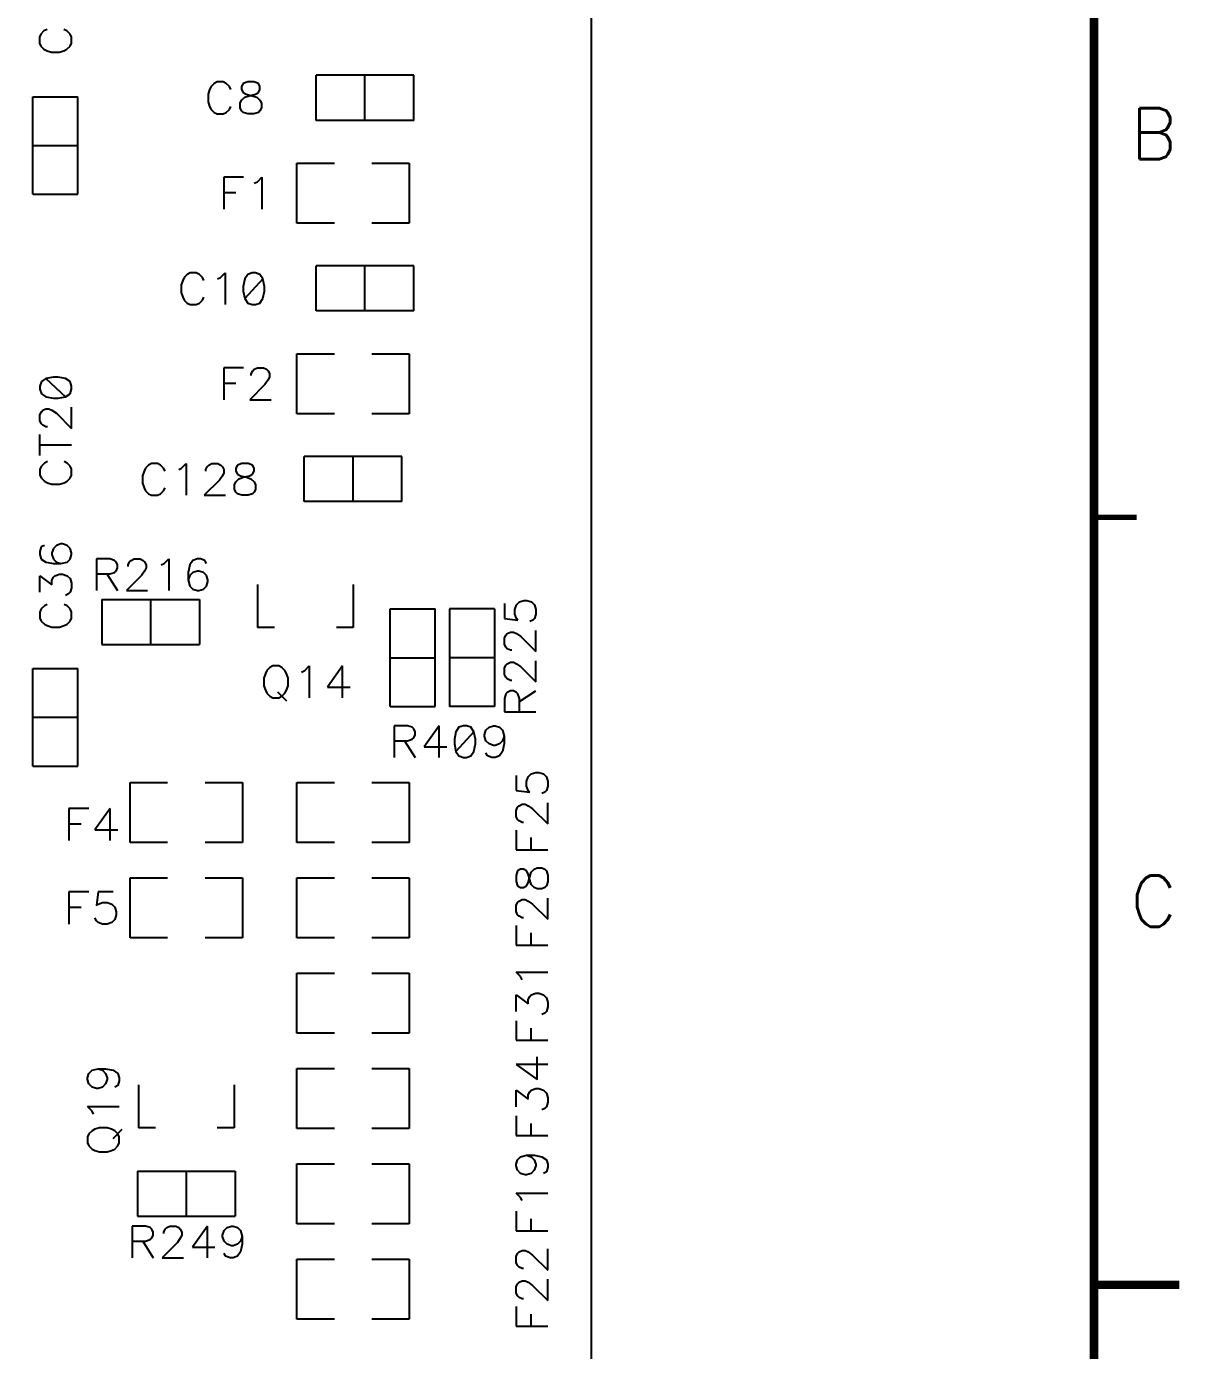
# Model space of a CAD drawing. Extents: x 295 to 953, y 10 to 290.
# Drawn here: x 819.4 to 887.2, y 146.1 to 223.8 of the extents above; entities that cross this region are included whole.
import ezdxf
from ezdxf.enums import TextEntityAlignment as Align

# ---------------------------------------------------------------- set-up
doc = ezdxf.new("R2010")
doc.units = 0
doc.header["$LTSCALE"] = 5
doc.header["$MEASUREMENT"] = 0
doc.layers.get('0').update_dxf_attribs({"linetype": 'CONTINUOUS', "lineweight": 25})
for name, color, linetype in [('DV-DPO-A6_BSK', 2, 'CONTINUOUS'), ('문자', 4, 'CONTINUOUS'), ('테두리', 3, 'CONTINUOUS')]:
    doc.layers.add(name, color=color, linetype=linetype)
doc.styles.get("Standard").update_dxf_attribs({"font": 'simplex.shx'})

# ---------------------------------------------------------------- blocks, each defined once
blk = doc.blocks.new('C')
at = {"layer": '테두리'}
blk.add_line((405, 285), (405, 15), dxfattribs=at)
for points, const_width in [([(15, 285), (15, 15), (405, 15), (405, 285), (15, 285)], 0.5), ([(407.5, 195), (405, 195)], 0.3), ([(410, 150), (405, 150)], 0.5)]:
    blk.add_lwpolyline(points, dxfattribs=dict(at, const_width=const_width))
at = {"layer": '문자'}
for s, p in [('B', (408.5, 217.5)), ('C', (408.5, 172.5))]:
    blk.add_text(s, height=3, dxfattribs=at).set_placement(p, align=Align.MIDDLE)

msp = doc.modelspace()

# ---------------------------------------------------------------- linework, layer by layer
at = {"layer": 'DV-DPO-A6_BSK', "color": 7}
for p, q in [((852.477, 271.397), (852.477, 75.599)), ((820.558, 223.609), (820.379, 223.519)), ((821.726, 223.519), (821.547, 223.609)), ((820.201, 223.341), (820.111, 223.162)), ((820.111, 223.162), (820.111, 222.804)), ((820.379, 223.519), (820.201, 223.341)), ((821.905, 223.341), (821.726, 223.519)), ((821.994, 223.162), (821.905, 223.341)), ((821.994, 222.804), (821.994, 223.162)), ((820.111, 222.804), (820.201, 222.625)), ((820.201, 222.625), (820.379, 222.446)), ((820.379, 222.446), (820.558, 222.357)), ((820.558, 222.357), (820.826, 222.268)), ((820.826, 222.268), (821.279, 222.268)), ((821.279, 222.268), (821.547, 222.357)), ((821.547, 222.357), (821.726, 222.446)), ((821.726, 222.446), (821.905, 222.625)), ((821.905, 222.625), (821.994, 222.804)), ((830.538, 220.53), (830.36, 220.44)), ((830.896, 220.53), (830.538, 220.53)), ((831.075, 220.44), (830.896, 220.53)), ((832.332, 220.53), (832.064, 220.44)), ((832.69, 220.53), (832.332, 220.53)), ((832.958, 220.44), (832.69, 220.53)), ((842.066, 220.921), (836.35, 220.921)), ((836.35, 218.278), (836.35, 220.921)), ((839.205, 218.278), (839.205, 220.921)), ((842.066, 218.278), (842.066, 220.921)), ((830.091, 220.083), (830.002, 219.815)), ((830.002, 219.815), (830.002, 219.367)), ((830.181, 220.262), (830.091, 220.083)), ((830.36, 220.44), (830.181, 220.262)), ((831.254, 220.262), (831.075, 220.44)), ((831.343, 220.083), (831.254, 220.262)), ((832.064, 220.44), (831.975, 220.262)), ((831.975, 220.262), (831.975, 220.083)), ((831.975, 220.083), (832.064, 219.904)), ((832.064, 219.904), (832.243, 219.815)), ((832.153, 219.636), (832.422, 219.725)), ((832.243, 219.815), (832.6, 219.725)), ((832.422, 219.725), (832.779, 219.815)), ((832.6, 219.725), (832.869, 219.636)), ((832.779, 219.815), (832.958, 219.904)), ((833.047, 220.262), (832.958, 220.44)), ((832.958, 219.904), (833.047, 220.083)), ((833.047, 220.083), (833.047, 220.262)), ((819.726, 213.942), (819.726, 219.664)), ((819.726, 219.664), (822.369, 219.664)), ((822.369, 213.942), (822.369, 219.664)), ((830.002, 219.367), (830.091, 219.099)), ((830.091, 219.099), (830.181, 218.92)), ((831.254, 218.92), (831.343, 219.099)), ((831.885, 219.278), (831.975, 219.457)), ((831.885, 219.01), (831.885, 219.278)), ((831.975, 218.831), (831.885, 219.01)), ((831.975, 219.457), (832.153, 219.636)), ((832.869, 219.636), (833.047, 219.457)), ((833.047, 219.457), (833.137, 219.278)), ((833.137, 219.01), (833.047, 218.831)), ((833.137, 219.278), (833.137, 219.01)), ((830.181, 218.92), (830.36, 218.742)), ((830.36, 218.742), (830.538, 218.652)), ((830.538, 218.652), (830.896, 218.652)), ((830.896, 218.652), (831.075, 218.742)), ((831.075, 218.742), (831.254, 218.92)), ((832.064, 218.742), (831.975, 218.831)), ((832.332, 218.652), (832.064, 218.742)), ((832.69, 218.652), (832.332, 218.652)), ((832.958, 218.742), (832.69, 218.652)), ((833.047, 218.831), (832.958, 218.742)), ((842.066, 218.278), (836.35, 218.278)), ((819.726, 216.803), (822.369, 216.803)), ((835.21, 212.248), (835.21, 215.769)), ((835.21, 215.769), (837.412, 215.769)), ((839.608, 215.769), (841.809, 215.769)), ((841.809, 215.769), (841.809, 212.248)), ((832.086, 214.947), (830.924, 214.947)), ((830.924, 214.947), (830.924, 213.064)), ((832.718, 214.59), (832.897, 214.679)), ((832.897, 214.679), (833.165, 214.947)), ((833.165, 214.947), (833.165, 213.064)), ((819.726, 213.942), (822.369, 213.942)), ((830.924, 214.053), (831.639, 214.053)), ((837.412, 212.248), (835.21, 212.248)), ((841.809, 212.248), (839.608, 212.248)), ((842.066, 209.745), (836.35, 209.745)), ((836.35, 207.102), (836.35, 209.745)), ((839.205, 207.102), (839.205, 209.745)), ((842.066, 207.102), (842.066, 209.745)), ((828.516, 208.89), (828.432, 208.627)), ((828.605, 209.069), (828.516, 208.89)), ((828.784, 209.248), (828.605, 209.069)), ((828.963, 209.337), (828.784, 209.248)), ((829.315, 209.337), (828.963, 209.337)), ((829.493, 209.248), (829.315, 209.337)), ((829.672, 209.069), (829.493, 209.248)), ((829.762, 208.89), (829.672, 209.069)), ((830.561, 208.979), (830.74, 209.069)), ((830.74, 209.069), (831.002, 209.337)), ((831.002, 209.337), (831.002, 207.471)), ((832.159, 208.979), (832.07, 208.538)), ((832.338, 209.248), (832.159, 208.979)), ((833.221, 208.979), (832.159, 207.828)), ((832.6, 209.337), (832.338, 209.248)), ((832.779, 209.337), (832.6, 209.337)), ((833.047, 209.248), (832.779, 209.337)), ((833.221, 208.979), (833.047, 209.248)), ((833.31, 208.538), (833.221, 208.979)), ((828.432, 208.627), (828.432, 208.18)), ((828.432, 208.18), (828.516, 207.918)), ((832.07, 208.538), (832.07, 208.27)), ((832.07, 208.27), (832.159, 207.828)), ((833.221, 207.828), (833.31, 208.27)), ((833.31, 208.27), (833.31, 208.538)), ((828.516, 207.918), (828.605, 207.739)), ((828.605, 207.739), (828.784, 207.56)), ((828.784, 207.56), (828.963, 207.471)), ((828.963, 207.471), (829.315, 207.471)), ((829.315, 207.471), (829.493, 207.56)), ((829.493, 207.56), (829.672, 207.739)), ((829.672, 207.739), (829.762, 207.918)), ((832.159, 207.828), (832.338, 207.56)), ((832.338, 207.56), (832.6, 207.471)), ((832.6, 207.471), (832.779, 207.471)), ((832.779, 207.471), (833.047, 207.56)), ((833.047, 207.56), (833.221, 207.828)), ((842.066, 207.102), (836.35, 207.102)), ((835.21, 201.072), (835.21, 204.593)), ((835.21, 204.593), (837.412, 204.593)), ((839.608, 204.593), (841.809, 204.593)), ((841.809, 204.593), (841.809, 201.072)), ((832.086, 203.771), (830.924, 203.771)), ((830.924, 203.771), (830.924, 201.888)), ((832.539, 203.414), (832.628, 203.593)), ((832.539, 203.324), (832.539, 203.414)), ((832.628, 203.593), (832.718, 203.682)), ((832.718, 203.682), (832.897, 203.771)), ((832.897, 203.771), (833.254, 203.771)), ((833.254, 203.771), (833.433, 203.682)), ((833.433, 203.682), (833.522, 203.593)), ((833.522, 203.593), (833.612, 203.414)), ((833.612, 203.414), (833.612, 203.235)), ((820.229, 202.961), (820.139, 202.693)), ((820.139, 202.693), (820.139, 202.52)), ((820.497, 203.134), (820.229, 202.961)), ((820.938, 203.224), (820.497, 203.134)), ((820.497, 203.134), (821.648, 202.073)), ((821.201, 203.224), (820.938, 203.224)), ((821.648, 203.134), (821.201, 203.224)), ((821.911, 202.961), (821.648, 203.134)), ((822, 202.693), (821.911, 202.961)), ((822, 202.52), (822, 202.693)), ((830.924, 202.877), (831.639, 202.877)), ((833.344, 202.788), (832.45, 201.888)), ((833.522, 203.056), (833.344, 202.788)), ((833.612, 203.235), (833.522, 203.056)), ((820.139, 202.52), (820.229, 202.251)), ((820.229, 202.251), (820.497, 202.073)), ((820.497, 202.073), (820.938, 201.989)), ((820.938, 201.989), (821.201, 201.989)), ((821.201, 201.989), (821.648, 202.073)), ((821.648, 202.073), (821.911, 202.251)), ((821.911, 202.251), (822, 202.52)), ((832.45, 201.888), (833.701, 201.888)), ((820.139, 201.011), (820.229, 201.19)), ((820.229, 201.19), (820.318, 201.279)), ((820.318, 201.279), (820.497, 201.369)), ((820.497, 201.369), (820.67, 201.369)), ((820.67, 201.369), (820.849, 201.279)), ((820.849, 201.279), (821.117, 201.1)), ((821.117, 201.1), (822, 200.217)), ((822, 200.217), (822, 201.458)), ((837.412, 201.072), (835.21, 201.072)), ((841.809, 201.072), (839.608, 201.072)), ((820.139, 200.659), (820.139, 201.011)), ((820.229, 200.48), (820.139, 200.659)), ((820.318, 200.396), (820.229, 200.48)), ((820.497, 200.307), (820.318, 200.396)), ((820.586, 200.307), (820.497, 200.307)), ((820.139, 198.625), (820.139, 199.865)), ((820.139, 199.245), (822, 199.245)), ((820.229, 198.005), (820.139, 197.831)), ((820.407, 198.183), (820.229, 198.005)), ((820.586, 198.273), (820.407, 198.183)), ((821.732, 198.183), (821.558, 198.273)), ((821.911, 198.005), (821.732, 198.183)), ((822, 197.831), (821.911, 198.005)), ((826.509, 198.06), (826.336, 197.887)), ((826.688, 198.15), (826.509, 198.06)), ((827.04, 198.15), (826.688, 198.15)), ((827.219, 198.06), (827.04, 198.15)), ((827.398, 197.887), (827.219, 198.06)), ((828.454, 197.887), (828.722, 198.15)), ((828.722, 198.15), (828.722, 196.295)), ((829.873, 197.798), (829.957, 197.971)), ((829.957, 197.971), (830.047, 198.06)), ((830.047, 198.06), (830.225, 198.15)), ((830.225, 198.15), (830.578, 198.15)), ((830.578, 198.15), (830.756, 198.06)), ((830.756, 198.06), (830.846, 197.971)), ((830.846, 197.971), (830.93, 197.798)), ((831.729, 198.06), (831.639, 197.887)), ((831.991, 198.15), (831.729, 198.06)), ((832.349, 198.15), (831.991, 198.15)), ((832.612, 198.06), (832.349, 198.15)), ((832.701, 197.887), (832.612, 198.06)), ((841.368, 198.569), (835.651, 198.569)), ((835.651, 195.926), (835.651, 198.569)), ((838.507, 195.926), (838.507, 198.569)), ((841.368, 195.926), (841.368, 198.569)), ((820.139, 197.831), (820.139, 197.474)), ((820.139, 197.474), (820.229, 197.3)), ((820.229, 197.3), (820.407, 197.122)), ((821.732, 197.122), (821.911, 197.3)), ((821.911, 197.3), (822, 197.474)), ((822, 197.474), (822, 197.831)), ((826.247, 197.708), (826.157, 197.44)), ((826.157, 197.44), (826.157, 196.999)), ((826.336, 197.887), (826.247, 197.708)), ((827.482, 197.708), (827.398, 197.887)), ((828.281, 197.798), (828.454, 197.887)), ((829.873, 197.708), (829.873, 197.798)), ((830.846, 197.44), (830.667, 197.178)), ((830.93, 197.619), (830.846, 197.44)), ((830.93, 197.798), (830.93, 197.619)), ((831.639, 197.887), (831.639, 197.708)), ((831.639, 197.708), (831.729, 197.53)), ((831.639, 197.088), (831.818, 197.267)), ((831.729, 197.53), (831.902, 197.44)), ((831.818, 197.267), (832.081, 197.356)), ((831.902, 197.44), (832.26, 197.356)), ((832.081, 197.356), (832.433, 197.44)), ((832.26, 197.356), (832.522, 197.267)), ((832.433, 197.44), (832.612, 197.53)), ((832.522, 197.267), (832.701, 197.088)), ((832.612, 197.53), (832.701, 197.708)), ((832.701, 197.708), (832.701, 197.887)), ((820.407, 197.122), (820.586, 197.032)), ((820.586, 197.032), (820.849, 196.943)), ((820.849, 196.943), (821.29, 196.943)), ((821.29, 196.943), (821.558, 197.032)), ((821.558, 197.032), (821.732, 197.122)), ((826.157, 196.999), (826.247, 196.736)), ((826.247, 196.736), (826.336, 196.557)), ((826.336, 196.557), (826.509, 196.384)), ((827.219, 196.384), (827.398, 196.557)), ((827.398, 196.557), (827.482, 196.736)), ((830.667, 197.178), (829.784, 196.295)), ((831.55, 196.915), (831.639, 197.088)), ((831.55, 196.647), (831.55, 196.915)), ((831.639, 196.468), (831.55, 196.647)), ((831.729, 196.384), (831.639, 196.468)), ((832.701, 196.468), (832.612, 196.384)), ((832.701, 197.088), (832.79, 196.915)), ((832.79, 196.647), (832.701, 196.468)), ((832.79, 196.915), (832.79, 196.647)), ((826.509, 196.384), (826.688, 196.295)), ((826.688, 196.295), (827.04, 196.295)), ((827.04, 196.295), (827.219, 196.384)), ((829.784, 196.295), (831.019, 196.295)), ((831.991, 196.295), (831.729, 196.384)), ((832.349, 196.295), (831.991, 196.295)), ((832.612, 196.384), (832.349, 196.295)), ((841.368, 195.926), (835.651, 195.926)), ((820.402, 193.355), (820.223, 193.266)), ((821.111, 193.355), (820.933, 193.177)), ((821.374, 193.445), (821.111, 193.355)), ((821.463, 193.445), (821.374, 193.445)), ((821.732, 193.355), (821.463, 193.445)), ((821.911, 193.177), (821.732, 193.355)), ((820.223, 193.266), (820.134, 193.003)), ((820.134, 193.003), (820.134, 192.824)), ((820.134, 192.824), (820.223, 192.556)), ((820.223, 192.556), (820.486, 192.377)), ((820.933, 193.177), (820.843, 192.914)), ((820.843, 192.914), (820.843, 192.824)), ((820.843, 192.824), (820.933, 192.556)), ((820.933, 192.556), (821.111, 192.377)), ((821.732, 192.377), (821.911, 192.556)), ((822, 192.914), (821.911, 193.177)), ((821.911, 192.556), (822, 192.824)), ((822, 192.824), (822, 192.914)), ((824.246, 192.562), (823.453, 192.562)), ((823.453, 192.562), (823.453, 190.707)), ((824.515, 192.472), (824.246, 192.562)), ((825.487, 192.472), (825.66, 192.562)), ((825.66, 192.562), (826.018, 192.562)), ((826.018, 192.562), (826.191, 192.472)), ((827.431, 192.299), (827.694, 192.562)), ((827.694, 192.562), (827.694, 190.707)), ((829.376, 192.562), (829.108, 192.472)), ((829.555, 192.562), (829.376, 192.562)), ((829.818, 192.472), (829.555, 192.562)), ((820.486, 192.377), (820.933, 192.294)), ((820.933, 192.294), (821.374, 192.294)), ((821.111, 192.377), (821.374, 192.294)), ((821.374, 192.294), (821.732, 192.377)), ((824.246, 191.679), (824.515, 191.768)), ((824.604, 192.383), (824.515, 192.472)), ((824.515, 191.768), (824.604, 191.852)), ((824.688, 192.21), (824.604, 192.383)), ((824.604, 191.852), (824.688, 192.031)), ((824.688, 192.031), (824.688, 192.21)), ((825.308, 192.21), (825.397, 192.383)), ((825.308, 192.12), (825.308, 192.21)), ((825.397, 192.383), (825.487, 192.472)), ((826.28, 191.852), (826.107, 191.59)), ((826.191, 192.472), (826.28, 192.383)), ((826.28, 192.383), (826.37, 192.21)), ((826.37, 192.031), (826.28, 191.852)), ((826.37, 192.21), (826.37, 192.031)), ((827.253, 192.21), (827.431, 192.299)), ((828.935, 192.21), (828.845, 191.768)), ((828.845, 191.768), (828.845, 191.327)), ((829.108, 192.472), (828.935, 192.21)), ((829.108, 191.768), (828.935, 191.59)), ((829.376, 191.852), (829.108, 191.768)), ((829.466, 191.852), (829.376, 191.852)), ((829.728, 191.768), (829.466, 191.852)), ((829.907, 191.59), (829.728, 191.768)), ((829.907, 192.299), (829.818, 192.472)), ((820.134, 190.606), (820.134, 191.578)), ((820.134, 191.578), (820.843, 191.048)), ((820.843, 191.316), (820.933, 191.495)), ((820.843, 191.048), (820.843, 191.316)), ((820.933, 191.495), (821.022, 191.578)), ((821.022, 191.578), (821.285, 191.668)), ((821.285, 191.668), (821.463, 191.668)), ((821.463, 191.668), (821.732, 191.578)), ((821.732, 191.578), (821.911, 191.405)), ((821.911, 191.405), (822, 191.137)), ((822, 191.137), (822, 190.869)), ((823.453, 191.679), (824.246, 191.679)), ((824.073, 191.679), (824.688, 190.707)), ((826.107, 191.59), (825.219, 190.707)), ((828.935, 191.59), (828.845, 191.327)), ((828.845, 191.327), (828.935, 190.969)), ((829.996, 191.327), (829.907, 191.59)), ((829.907, 190.969), (829.996, 191.237)), ((829.996, 191.237), (829.996, 191.327)), ((832.913, 191.07), (832.913, 188.538)), ((838.518, 191.07), (838.518, 188.538)), ((821.821, 190.517), (821.642, 190.427)), ((821.911, 190.606), (821.821, 190.517)), ((822, 190.869), (821.911, 190.606)), ((825.219, 190.707), (826.459, 190.707)), ((828.935, 190.969), (829.108, 190.796)), ((829.108, 190.796), (829.376, 190.707)), ((829.376, 190.707), (829.466, 190.707)), ((829.466, 190.707), (829.728, 190.796)), ((829.728, 190.796), (829.907, 190.969)), ((820.223, 189.628), (820.134, 189.449)), ((820.134, 189.449), (820.134, 189.097)), ((820.402, 189.807), (820.223, 189.628)), ((820.575, 189.896), (820.402, 189.807)), ((821.732, 189.807), (821.553, 189.896)), ((821.911, 189.628), (821.732, 189.807)), ((822, 189.449), (821.911, 189.628)), ((822, 189.097), (822, 189.449)), ((823.777, 190.187), (829.493, 190.187)), ((823.777, 190.187), (823.777, 187.544)), ((826.632, 190.187), (826.632, 187.544)), ((829.493, 190.187), (829.493, 187.544)), ((840.681, 183.906), (840.681, 189.628)), ((840.681, 189.628), (843.324, 189.628)), ((843.324, 183.906), (843.324, 189.628)), ((844.173, 189.628), (844.173, 183.906)), ((846.816, 189.628), (844.173, 189.628)), ((846.816, 189.628), (846.816, 183.906)), ((847.386, 189.952), (847.386, 189.069)), ((848.006, 189.6), (848.09, 189.863)), ((848.006, 189.332), (848.006, 189.6)), ((848.09, 189.863), (848.269, 190.042)), ((848.269, 190.042), (848.532, 190.125)), ((848.532, 190.125), (848.711, 190.125)), ((848.711, 190.125), (848.979, 190.042)), ((848.979, 190.042), (849.152, 189.863)), ((849.152, 189.863), (849.241, 189.6)), ((849.241, 189.6), (849.241, 189.332)), ((820.134, 189.097), (820.223, 188.918)), ((820.223, 188.918), (820.402, 188.74)), ((820.402, 188.74), (820.575, 188.65)), ((821.553, 188.65), (821.732, 188.74)), ((821.732, 188.74), (821.911, 188.918)), ((821.911, 188.918), (822, 189.097)), ((847.386, 189.069), (848.18, 188.98)), ((848.09, 189.069), (848.006, 189.332)), ((848.18, 188.98), (848.09, 189.069)), ((849.063, 188.98), (848.889, 188.891)), ((849.152, 189.069), (849.063, 188.98)), ((849.241, 189.332), (849.152, 189.069)), ((820.575, 188.65), (820.843, 188.561)), ((820.843, 188.561), (821.285, 188.561)), ((821.285, 188.561), (821.553, 188.65)), ((833.902, 188.538), (832.913, 188.538)), ((838.518, 188.538), (837.529, 188.538)), ((847.386, 187.918), (847.476, 188.097)), ((847.386, 187.566), (847.386, 187.918)), ((847.476, 188.097), (847.559, 188.181)), ((847.559, 188.181), (847.738, 188.27)), ((847.738, 188.27), (847.917, 188.27)), ((847.917, 188.27), (848.09, 188.181)), ((848.09, 188.181), (848.359, 188.008)), ((848.359, 188.008), (849.241, 187.125)), ((849.241, 187.125), (849.241, 188.36)), ((823.777, 187.544), (829.493, 187.544)), ((847.476, 187.387), (847.386, 187.566)), ((847.559, 187.298), (847.476, 187.387)), ((847.738, 187.209), (847.559, 187.298)), ((847.828, 187.209), (847.738, 187.209)), ((840.681, 186.767), (843.324, 186.767)), ((846.816, 186.767), (844.173, 186.767)), ((847.386, 186.152), (847.476, 186.326)), ((847.476, 186.326), (847.559, 186.415)), ((847.559, 186.415), (847.738, 186.504)), ((847.738, 186.504), (847.917, 186.504)), ((847.917, 186.504), (848.09, 186.415)), ((848.09, 186.415), (848.359, 186.236)), ((849.241, 185.353), (849.241, 186.594)), ((819.726, 180.414), (819.726, 186.136)), ((819.726, 186.136), (822.369, 186.136)), ((822.369, 180.414), (822.369, 186.136)), ((833.366, 185.839), (833.277, 185.577)), ((833.277, 185.577), (833.277, 185.13)), ((833.455, 186.018), (833.366, 185.839)), ((833.629, 186.197), (833.455, 186.018)), ((833.807, 186.287), (833.629, 186.197)), ((834.165, 186.287), (833.807, 186.287)), ((834.338, 186.197), (834.165, 186.287)), ((834.517, 186.018), (834.338, 186.197)), ((834.606, 185.839), (834.517, 186.018)), ((834.696, 185.577), (834.606, 185.839)), ((834.696, 185.13), (834.696, 185.577)), ((835.495, 185.929), (835.674, 186.018)), ((835.674, 186.018), (835.936, 186.287)), ((835.936, 186.287), (835.936, 184.42)), ((837.892, 186.287), (837.004, 185.04)), ((837.892, 184.42), (837.892, 186.287)), ((847.386, 185.795), (847.386, 186.152)), ((847.476, 185.622), (847.386, 185.795)), ((847.559, 185.532), (847.476, 185.622)), ((848.359, 186.236), (849.241, 185.353)), ((833.277, 185.13), (833.366, 184.867)), ((833.366, 184.867), (833.455, 184.688)), ((834.076, 184.778), (834.606, 184.241)), ((834.517, 184.688), (834.606, 184.867)), ((834.606, 184.867), (834.696, 185.13)), ((837.004, 185.04), (838.334, 185.04)), ((847.738, 185.443), (847.559, 185.532)), ((847.738, 184.822), (847.559, 184.733)), ((847.828, 185.443), (847.738, 185.443)), ((847.917, 184.822), (847.738, 184.822)), ((848.09, 184.733), (847.917, 184.822)), ((848.269, 184.202), (849.241, 184.822)), ((833.455, 184.688), (833.629, 184.51)), ((833.629, 184.51), (833.807, 184.42)), ((833.807, 184.42), (834.165, 184.42)), ((834.165, 184.42), (834.338, 184.51)), ((834.338, 184.51), (834.517, 184.688)), ((847.476, 184.649), (847.386, 184.381)), ((847.386, 184.381), (847.386, 183.588)), ((847.559, 184.733), (847.476, 184.649)), ((848.18, 184.649), (848.09, 184.733)), ((848.269, 184.381), (848.18, 184.649)), ((848.269, 183.588), (848.269, 184.381)), ((819.726, 183.275), (822.369, 183.275)), ((840.681, 183.906), (843.324, 183.906)), ((846.816, 183.906), (844.173, 183.906)), ((847.386, 183.588), (849.241, 183.588)), ((841.709, 182.783), (840.915, 182.783)), ((840.915, 182.783), (840.915, 180.928)), ((841.977, 182.693), (841.709, 182.783)), ((842.066, 182.604), (841.977, 182.693)), ((842.15, 182.431), (842.066, 182.604)), ((843.57, 182.783), (842.681, 181.548)), ((843.57, 180.928), (843.57, 182.783)), ((844.715, 182.693), (844.542, 182.431)), ((844.983, 182.783), (844.715, 182.693)), ((845.157, 182.783), (844.983, 182.783)), ((845.425, 182.693), (845.157, 182.783)), ((845.598, 182.431), (845.425, 182.693)), ((846.218, 182.252), (846.308, 182.52)), ((846.308, 182.52), (846.487, 182.693)), ((846.487, 182.693), (846.749, 182.783)), ((846.749, 182.783), (846.839, 182.783)), ((846.839, 182.783), (847.101, 182.693)), ((847.101, 182.693), (847.28, 182.52)), ((847.28, 182.52), (847.369, 182.163)), ((840.915, 181.9), (841.709, 181.9)), ((841.536, 181.9), (842.15, 180.928)), ((841.709, 181.9), (841.977, 181.989)), ((841.977, 181.989), (842.066, 182.073)), ((842.066, 182.073), (842.15, 182.252)), ((842.15, 182.252), (842.15, 182.431)), ((844.542, 182.431), (844.453, 181.989)), ((844.453, 181.989), (844.453, 181.721)), ((844.453, 181.721), (844.542, 181.28)), ((845.598, 182.431), (844.542, 181.28)), ((845.687, 181.989), (845.598, 182.431)), ((845.598, 181.28), (845.687, 181.721)), ((845.687, 181.721), (845.687, 181.989)), ((846.218, 182.163), (846.218, 182.252)), ((846.308, 181.9), (846.218, 182.163)), ((846.487, 181.721), (846.308, 181.9)), ((846.749, 181.632), (846.487, 181.721)), ((847.101, 181.721), (846.839, 181.632)), ((847.28, 181.9), (847.101, 181.721)), ((847.369, 182.163), (847.28, 181.9)), ((847.369, 181.721), (847.28, 181.28)), ((847.369, 182.163), (847.369, 181.721)), ((842.681, 181.548), (844.011, 181.548)), ((844.542, 181.28), (844.715, 181.017)), ((844.715, 181.017), (844.983, 180.928)), ((844.983, 180.928), (845.157, 180.928)), ((845.157, 180.928), (845.425, 181.017)), ((845.425, 181.017), (845.598, 181.28)), ((846.397, 181.017), (846.308, 181.19)), ((846.66, 180.928), (846.397, 181.017)), ((846.839, 180.928), (846.66, 180.928)), ((846.839, 181.632), (846.749, 181.632)), ((847.101, 181.017), (846.839, 180.928)), ((847.28, 181.28), (847.101, 181.017)), ((819.726, 180.414), (822.369, 180.414)), ((825.431, 175.926), (825.431, 179.447)), ((825.431, 179.447), (827.633, 179.447)), ((829.829, 179.447), (832.03, 179.447)), ((832.03, 179.447), (832.03, 175.926)), ((835.21, 175.926), (835.21, 179.447)), ((835.21, 179.447), (837.412, 179.447)), ((839.608, 179.447), (841.809, 179.447)), ((841.809, 179.447), (841.809, 175.926)), ((848.074, 179.866), (848.074, 178.977)), ((848.694, 179.508), (848.783, 179.777)), ((848.694, 179.246), (848.694, 179.508)), ((848.783, 179.777), (848.962, 179.955)), ((848.962, 179.955), (849.225, 180.045)), ((849.225, 180.045), (849.403, 180.045)), ((849.403, 180.045), (849.672, 179.955)), ((849.672, 179.955), (849.851, 179.777)), ((849.851, 179.777), (849.934, 179.508)), ((849.934, 179.508), (849.934, 179.246)), ((848.074, 178.977), (848.873, 178.888)), ((848.783, 178.977), (848.694, 179.246)), ((848.873, 178.888), (848.783, 178.977)), ((849.761, 178.888), (849.582, 178.799)), ((849.851, 178.977), (849.761, 178.888)), ((849.934, 179.246), (849.851, 178.977)), ((823.006, 177.927), (821.843, 177.927)), ((821.843, 177.927), (821.843, 176.044)), ((824.263, 177.927), (823.369, 176.675)), ((824.263, 176.044), (824.263, 177.927)), ((848.074, 177.821), (848.157, 178)), ((848.074, 177.469), (848.074, 177.821)), ((848.157, 178), (848.247, 178.089)), ((848.247, 178.089), (848.426, 178.178)), ((848.426, 178.178), (848.604, 178.178)), ((848.604, 178.178), (848.783, 178.089)), ((848.783, 178.089), (849.046, 177.91)), ((849.046, 177.91), (849.934, 177.022)), ((849.934, 177.022), (849.934, 178.268)), ((821.843, 177.033), (822.559, 177.033)), ((848.157, 177.29), (848.074, 177.469)), ((848.247, 177.2), (848.157, 177.29)), ((848.426, 177.111), (848.247, 177.2)), ((848.515, 177.111), (848.426, 177.111)), ((823.369, 176.675), (824.71, 176.675)), ((848.074, 176.664), (848.074, 175.513)), ((827.633, 175.926), (825.431, 175.926)), ((832.03, 175.926), (829.829, 175.926)), ((837.412, 175.926), (835.21, 175.926)), ((841.809, 175.926), (839.608, 175.926)), ((848.074, 175.513), (849.934, 175.513)), ((848.962, 175.513), (848.962, 176.223)), ((848.157, 174.278), (848.074, 174.01)), ((848.074, 174.01), (848.074, 173.658)), ((848.336, 174.367), (848.157, 174.278)), ((848.515, 174.367), (848.336, 174.367)), ((848.694, 174.278), (848.515, 174.367)), ((848.783, 174.099), (848.694, 174.278)), ((848.873, 173.741), (848.783, 174.099)), ((848.783, 173.568), (848.873, 173.92)), ((848.873, 173.92), (848.962, 174.189)), ((848.962, 174.189), (849.135, 174.367)), ((849.135, 174.367), (849.314, 174.457)), ((849.314, 174.457), (849.582, 174.457)), ((849.582, 174.457), (849.761, 174.367)), ((849.761, 174.367), (849.851, 174.278)), ((849.851, 174.278), (849.934, 174.01)), ((849.934, 174.01), (849.934, 173.658)), ((825.431, 170.338), (825.431, 173.859)), ((825.431, 173.859), (827.633, 173.859)), ((829.829, 173.859), (832.03, 173.859)), ((832.03, 173.859), (832.03, 170.338)), ((835.21, 170.338), (835.21, 173.859)), ((835.21, 173.859), (837.412, 173.859)), ((839.608, 173.859), (841.809, 173.859)), ((841.809, 173.859), (841.809, 170.338)), ((848.074, 173.658), (848.157, 173.389)), ((848.157, 173.389), (848.336, 173.3)), ((848.336, 173.3), (848.515, 173.3)), ((848.515, 173.3), (848.694, 173.389)), ((848.694, 173.389), (848.783, 173.568)), ((848.962, 173.479), (848.873, 173.741)), ((849.135, 173.3), (848.962, 173.479)), ((849.314, 173.211), (849.135, 173.3)), ((849.582, 173.211), (849.314, 173.211)), ((849.761, 173.3), (849.582, 173.211)), ((849.851, 173.389), (849.761, 173.3)), ((849.934, 173.658), (849.851, 173.389)), ((823.006, 173.037), (821.843, 173.037)), ((821.843, 173.037), (821.843, 171.154)), ((823.548, 173.037), (823.458, 172.233)), ((824.442, 173.037), (823.548, 173.037)), ((823.548, 172.322), (823.816, 172.412)), ((823.816, 172.412), (824.084, 172.412)), ((824.084, 172.412), (824.352, 172.322)), ((848.074, 172.233), (848.157, 172.412)), ((848.157, 172.412), (848.247, 172.501)), ((848.247, 172.501), (848.426, 172.59)), ((848.426, 172.59), (848.604, 172.59)), ((848.604, 172.59), (848.783, 172.501)), ((848.783, 172.501), (849.046, 172.322)), ((849.934, 171.434), (849.934, 172.68)), ((821.843, 172.143), (822.559, 172.143)), ((823.458, 172.233), (823.548, 172.322)), ((824.352, 172.322), (824.531, 172.143)), ((824.531, 172.143), (824.621, 171.875)), ((824.621, 171.696), (824.531, 171.428)), ((824.621, 171.875), (824.621, 171.696)), ((848.074, 171.881), (848.074, 172.233)), ((848.157, 171.702), (848.074, 171.881)), ((848.247, 171.612), (848.157, 171.702)), ((848.426, 171.523), (848.247, 171.612)), ((849.046, 172.322), (849.934, 171.434)), ((823.458, 171.333), (823.369, 171.517)), ((823.548, 171.244), (823.458, 171.333)), ((823.816, 171.154), (823.548, 171.244)), ((824.084, 171.154), (823.816, 171.154)), ((824.352, 171.244), (824.084, 171.154)), ((824.531, 171.428), (824.352, 171.244)), ((848.074, 171.076), (848.074, 169.925)), ((848.515, 171.523), (848.426, 171.523)), ((827.633, 170.338), (825.431, 170.338)), ((832.03, 170.338), (829.829, 170.338)), ((837.412, 170.338), (835.21, 170.338)), ((841.809, 170.338), (839.608, 170.338)), ((848.962, 169.925), (848.962, 170.635)), ((848.074, 169.925), (849.934, 169.925)), ((835.21, 164.75), (835.21, 168.271)), ((835.21, 168.271), (837.412, 168.271)), ((839.608, 168.271), (841.809, 168.271)), ((841.809, 168.271), (841.809, 164.75)), ((848.336, 168.07), (848.074, 168.332)), ((848.074, 168.332), (849.934, 168.332)), ((848.426, 167.891), (848.336, 168.07)), ((848.074, 166.024), (848.074, 167.002)), ((848.074, 167.002), (848.783, 166.466)), ((848.873, 166.913), (848.962, 167.002)), ((848.962, 167.002), (849.225, 167.092)), ((849.225, 167.092), (849.403, 167.092)), ((849.403, 167.092), (849.672, 167.002)), ((849.672, 167.002), (849.851, 166.824)), ((848.783, 166.734), (848.873, 166.913)), ((848.783, 166.466), (848.783, 166.734)), ((849.851, 166.824), (849.934, 166.555)), ((849.934, 166.293), (849.851, 166.024)), ((849.934, 166.555), (849.934, 166.293)), ((848.074, 165.488), (848.074, 164.337)), ((849.761, 165.935), (849.582, 165.846)), ((849.851, 166.024), (849.761, 165.935)), ((837.412, 164.75), (835.21, 164.75)), ((841.809, 164.75), (839.608, 164.75)), ((848.962, 164.337), (848.962, 165.047)), ((848.074, 164.337), (849.934, 164.337)), ((849.314, 162.035), (849.314, 163.37)), ((822.928, 162.135), (823.017, 162.398)), ((823.017, 162.398), (823.196, 162.577)), ((823.196, 162.577), (823.548, 162.666)), ((823.548, 162.666), (823.816, 162.577)), ((823.548, 162.666), (823.995, 162.666)), ((823.816, 162.577), (823.995, 162.398)), ((823.995, 162.666), (824.436, 162.577)), ((823.995, 162.398), (824.084, 162.135)), ((824.436, 162.577), (824.705, 162.398)), ((824.705, 162.398), (824.794, 162.135)), ((835.21, 159.162), (835.21, 162.683)), ((835.21, 162.683), (837.412, 162.683)), ((839.608, 162.683), (841.809, 162.683)), ((841.809, 162.683), (841.809, 159.162)), ((849.934, 162.923), (848.074, 162.923)), ((848.074, 162.923), (849.314, 162.035)), ((822.928, 162.046), (822.928, 162.135)), ((823.017, 161.778), (822.928, 162.046)), ((823.196, 161.599), (823.017, 161.778)), ((823.458, 161.515), (823.196, 161.599)), ((823.548, 161.515), (823.458, 161.515)), ((823.816, 161.599), (823.548, 161.515)), ((823.995, 161.778), (823.816, 161.599)), ((824.084, 162.046), (823.995, 161.778)), ((824.084, 162.135), (824.084, 162.046)), ((824.705, 161.688), (824.526, 161.599)), ((824.794, 161.956), (824.705, 161.688)), ((824.794, 162.135), (824.794, 161.956)), ((825.928, 161.733), (825.928, 159.201)), ((831.533, 161.733), (831.533, 159.201)), ((848.962, 161.414), (849.225, 161.504)), ((849.225, 161.504), (849.403, 161.504)), ((849.403, 161.504), (849.672, 161.414)), ((848.074, 160.436), (848.074, 161.414)), ((848.074, 161.414), (848.783, 160.878)), ((848.783, 161.146), (848.873, 161.325)), ((848.783, 160.878), (848.783, 161.146)), ((848.873, 161.325), (848.962, 161.414)), ((849.672, 161.414), (849.851, 161.236)), ((849.851, 161.236), (849.934, 160.967)), ((849.934, 160.705), (849.851, 160.436)), ((849.934, 160.967), (849.934, 160.705)), ((823.196, 160.179), (822.928, 160.448)), ((822.928, 160.448), (824.794, 160.448)), ((823.285, 160.006), (823.196, 160.179)), ((849.761, 160.347), (849.582, 160.258)), ((849.851, 160.436), (849.761, 160.347)), ((823.637, 159.207), (823.369, 159.118)), ((824.084, 159.207), (823.637, 159.207)), ((824.347, 159.118), (824.084, 159.207)), ((826.917, 159.201), (825.928, 159.201)), ((831.533, 159.201), (830.544, 159.201)), ((837.412, 159.162), (835.21, 159.162)), ((841.809, 159.162), (839.608, 159.162)), ((848.074, 159.9), (848.074, 158.749)), ((848.962, 158.749), (848.962, 159.459)), ((823.017, 158.849), (822.928, 158.671)), ((822.928, 158.671), (822.928, 158.319)), ((823.196, 159.028), (823.017, 158.849)), ((823.369, 159.118), (823.196, 159.028)), ((824.526, 159.028), (824.347, 159.118)), ((824.436, 158.581), (824.967, 159.118)), ((824.705, 158.849), (824.526, 159.028)), ((824.794, 158.671), (824.705, 158.849)), ((824.794, 158.319), (824.794, 158.671)), ((848.074, 158.749), (849.934, 158.749)), ((822.928, 158.319), (823.017, 158.14)), ((823.017, 158.14), (823.196, 157.961)), ((823.196, 157.961), (823.369, 157.872)), ((823.369, 157.872), (823.637, 157.788)), ((823.637, 157.788), (824.084, 157.788)), ((824.084, 157.788), (824.347, 157.872)), ((824.347, 157.872), (824.526, 157.961)), ((824.526, 157.961), (824.705, 158.14)), ((824.705, 158.14), (824.794, 158.319)), ((848.336, 157.514), (848.694, 157.603)), ((848.694, 157.603), (848.962, 157.514)), ((848.694, 157.603), (849.135, 157.603)), ((849.135, 157.603), (849.582, 157.514)), ((835.21, 153.574), (835.21, 157.095)), ((835.21, 157.095), (837.412, 157.095)), ((839.608, 157.095), (841.809, 157.095)), ((841.809, 157.095), (841.809, 153.574)), ((848.074, 157.067), (848.157, 157.335)), ((848.074, 156.977), (848.074, 157.067)), ((848.157, 156.715), (848.074, 156.977)), ((848.157, 157.335), (848.336, 157.514)), ((848.962, 157.514), (849.135, 157.335)), ((849.135, 157.335), (849.225, 157.067)), ((849.225, 156.977), (849.135, 156.715)), ((849.225, 157.067), (849.225, 156.977)), ((849.582, 157.514), (849.851, 157.335)), ((849.851, 157.335), (849.934, 157.067)), ((849.934, 156.894), (849.851, 156.625)), ((849.934, 157.067), (849.934, 156.894)), ((825.872, 156.659), (831.589, 156.659)), ((825.872, 156.659), (825.872, 154.016)), ((828.728, 156.659), (828.728, 154.016)), ((831.589, 156.659), (831.589, 154.016)), ((848.336, 156.536), (848.157, 156.715)), ((848.604, 156.447), (848.336, 156.536)), ((848.694, 156.447), (848.604, 156.447)), ((848.962, 156.536), (848.694, 156.447)), ((849.135, 156.715), (848.962, 156.536)), ((849.851, 156.625), (849.672, 156.536)), ((848.336, 155.117), (848.074, 155.379)), ((848.074, 155.379), (849.934, 155.379)), ((848.426, 154.938), (848.336, 155.117)), ((825.872, 154.016), (831.589, 154.016)), ((848.074, 154.312), (848.074, 153.161)), ((848.962, 153.161), (848.962, 153.871)), ((826.342, 153.446), (825.548, 153.446)), ((825.548, 153.446), (825.548, 151.591)), ((826.61, 153.356), (826.342, 153.446)), ((826.699, 153.267), (826.61, 153.356)), ((826.783, 153.094), (826.699, 153.267)), ((826.783, 152.915), (826.783, 153.094)), ((827.404, 153.094), (827.493, 153.267)), ((827.404, 153.004), (827.404, 153.094)), ((827.493, 153.267), (827.582, 153.356)), ((827.582, 153.356), (827.756, 153.446)), ((827.756, 153.446), (828.113, 153.446)), ((828.113, 153.446), (828.286, 153.356)), ((828.286, 153.356), (828.376, 153.267)), ((828.376, 153.267), (828.465, 153.094)), ((828.465, 153.094), (828.465, 152.915)), ((829.968, 153.446), (829.086, 152.211)), ((829.968, 151.591), (829.968, 153.446)), ((830.851, 152.915), (830.941, 153.183)), ((830.941, 153.183), (831.12, 153.356)), ((831.12, 153.356), (831.382, 153.446)), ((831.382, 153.446), (831.472, 153.446)), ((831.472, 153.446), (831.734, 153.356)), ((831.734, 153.356), (831.913, 153.183)), ((831.913, 153.183), (832.002, 152.826)), ((837.412, 153.574), (835.21, 153.574)), ((841.809, 153.574), (839.608, 153.574)), ((848.074, 153.161), (849.934, 153.161)), ((825.548, 152.563), (826.342, 152.563)), ((826.169, 152.563), (826.783, 151.591)), ((826.342, 152.563), (826.61, 152.652)), ((826.61, 152.652), (826.699, 152.736)), ((826.699, 152.736), (826.783, 152.915)), ((828.203, 152.474), (827.314, 151.591)), ((828.376, 152.736), (828.203, 152.474)), ((828.465, 152.915), (828.376, 152.736)), ((829.086, 152.211), (830.41, 152.211)), ((830.851, 152.826), (830.851, 152.915)), ((830.941, 152.563), (830.851, 152.826)), ((831.12, 152.384), (830.941, 152.563)), ((831.382, 152.295), (831.12, 152.384)), ((831.472, 152.295), (831.382, 152.295)), ((831.734, 152.384), (831.472, 152.295)), ((831.913, 152.563), (831.734, 152.384)), ((832.002, 152.826), (831.913, 152.563)), ((832.002, 152.384), (831.913, 151.943)), ((832.002, 152.826), (832.002, 152.384)), ((827.314, 151.591), (828.555, 151.591)), ((831.03, 151.68), (830.941, 151.853)), ((831.293, 151.591), (831.03, 151.68)), ((831.472, 151.591), (831.293, 151.591)), ((831.734, 151.68), (831.472, 151.591)), ((831.913, 151.943), (831.734, 151.68)), ((835.21, 147.986), (835.21, 151.507)), ((835.21, 151.507), (837.412, 151.507)), ((839.608, 151.507), (841.809, 151.507)), ((841.809, 151.507), (841.809, 147.986)), ((848.074, 151.658), (848.157, 151.837)), ((848.074, 151.306), (848.074, 151.658)), ((848.157, 151.837), (848.247, 151.926)), ((848.247, 151.926), (848.426, 152.015)), ((848.426, 152.015), (848.604, 152.015)), ((848.604, 152.015), (848.783, 151.926)), ((848.783, 151.926), (849.046, 151.747)), ((849.046, 151.747), (849.934, 150.859)), ((849.934, 150.859), (849.934, 152.105)), ((848.157, 151.127), (848.074, 151.306)), ((848.247, 151.037), (848.157, 151.127)), ((848.426, 150.948), (848.247, 151.037)), ((848.515, 150.948), (848.426, 150.948)), ((848.074, 149.881), (848.157, 150.06)), ((848.074, 149.529), (848.074, 149.881)), ((848.157, 150.06), (848.247, 150.149)), ((848.247, 150.149), (848.426, 150.238)), ((848.426, 150.238), (848.604, 150.238)), ((848.604, 150.238), (848.783, 150.149)), ((848.783, 150.149), (849.046, 149.97)), ((849.046, 149.97), (849.934, 149.082)), ((849.934, 149.082), (849.934, 150.328)), ((848.157, 149.35), (848.074, 149.529)), ((848.247, 149.26), (848.157, 149.35)), ((848.426, 149.171), (848.247, 149.26)), ((848.515, 149.171), (848.426, 149.171)), ((848.074, 148.724), (848.074, 147.573)), ((848.962, 147.573), (848.962, 148.283)), ((837.412, 147.986), (835.21, 147.986)), ((841.809, 147.986), (839.608, 147.986)), ((848.074, 147.573), (849.934, 147.573))]:
    msp.add_line(p, q, dxfattribs=at)

# ---------------------------------------------------------------- block references
msp.add_blockref('C', (476.978, 0))

doc.saveas('drawing.dxf')
